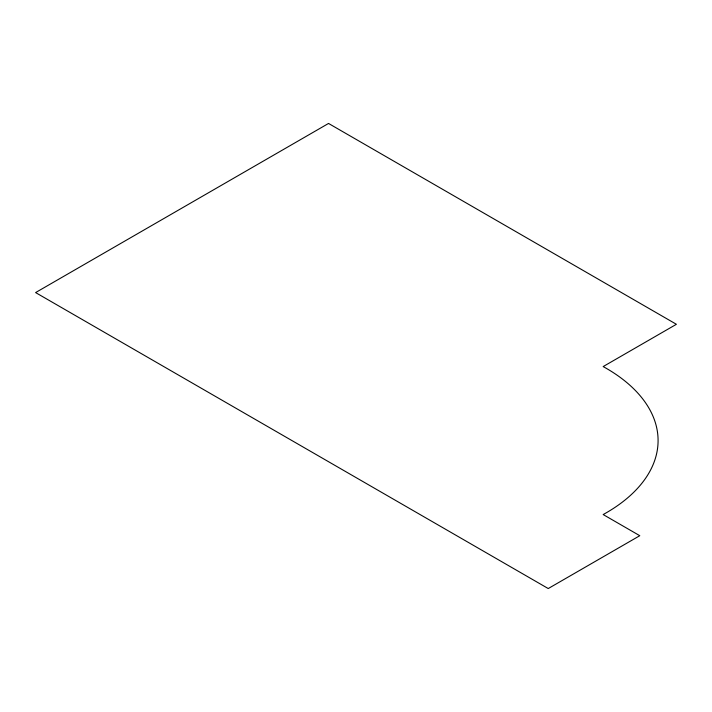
<?xml version="1.0" encoding="UTF-8"?>
<svg xmlns="http://www.w3.org/2000/svg" width="712" height="712" viewBox="0 0 712 712"><rect width="100%" height="100%" fill="white"/><g stroke="black" fill="none" stroke-linecap="round" stroke-linejoin="round"><path stroke-width="1.07" d="M328.535 123.452L35.6 292.579L548.24 588.548L639.785 535.7L603.162 514.553A176.985 102.181 0 0 0 603.162 366.573L676.4 324.289L328.535 123.452"/></g></svg>
